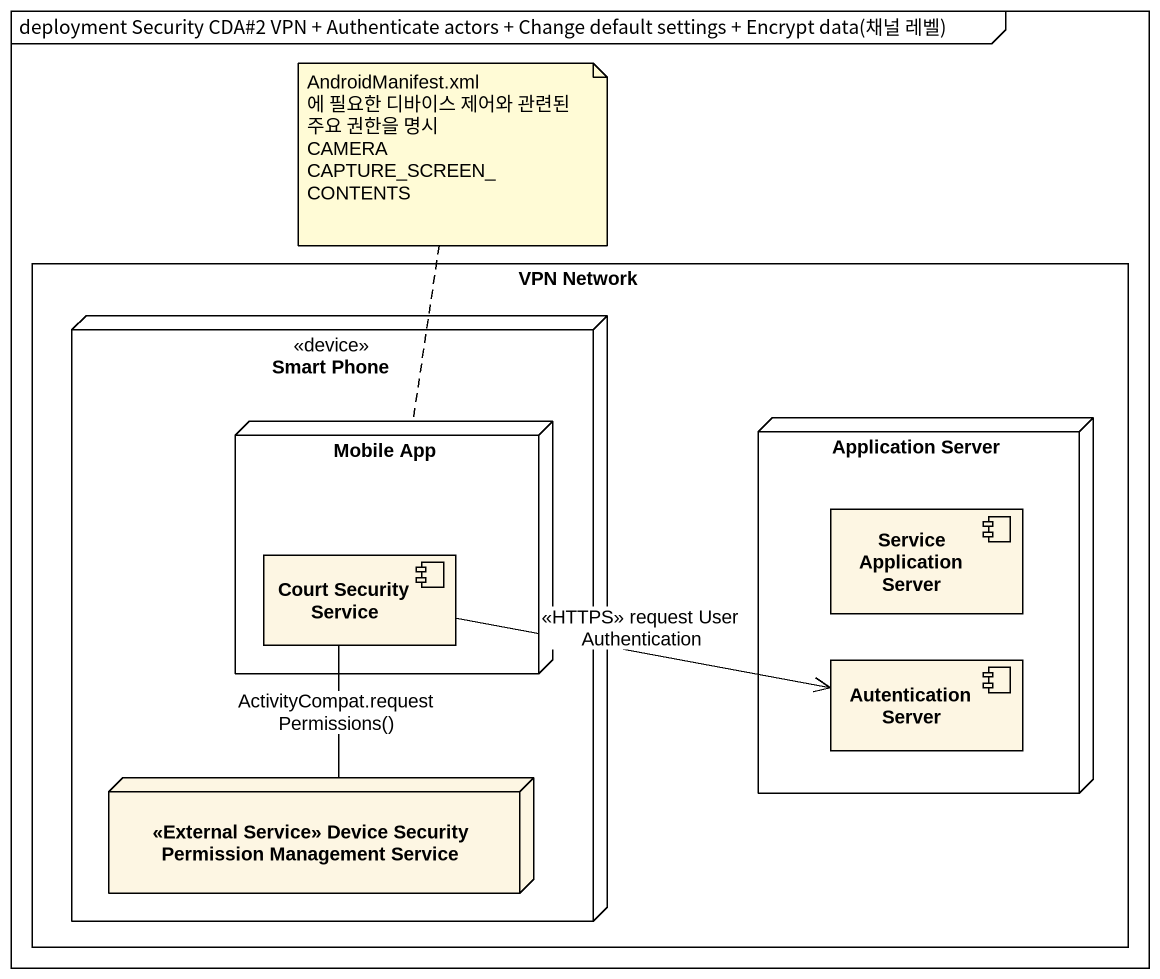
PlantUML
@startuml
mainframe deployment Security CDA#2 VPN + Authenticate actors + Change default settings + Encrypt data(채널 레벨)
rectangle "VPN Network" as VPN_Network {
  node "Smart Phone" as Smart_Phone <<device>> {
    node "Mobile App" as Mobile_App {
      component "Court Security Service" as Court_Security_Service
    }
    node "<<External Service>> Device Security Permission Management Service" as External_Service_Device
  }
  node "Application Server" as Application_Server {
    component "Service Application Server" as Service_Application_Server
    component "Autentication Server" as Autentication_Server
  }
}
Court_Security_Service -right-> Autentication_Server : <<HTTPS>> request User Authentication
Court_Security_Service -- External_Service_Device : ActivityCompat.requestPermissions()
note top of Mobile_App
  AndroidManifest.xml
  에 필요한 디바이스 제어와 관련된 주요 권한을 명시
  CAMERA
  CAPTURE_SCREEN_CONTENTS
end note
@enduml
